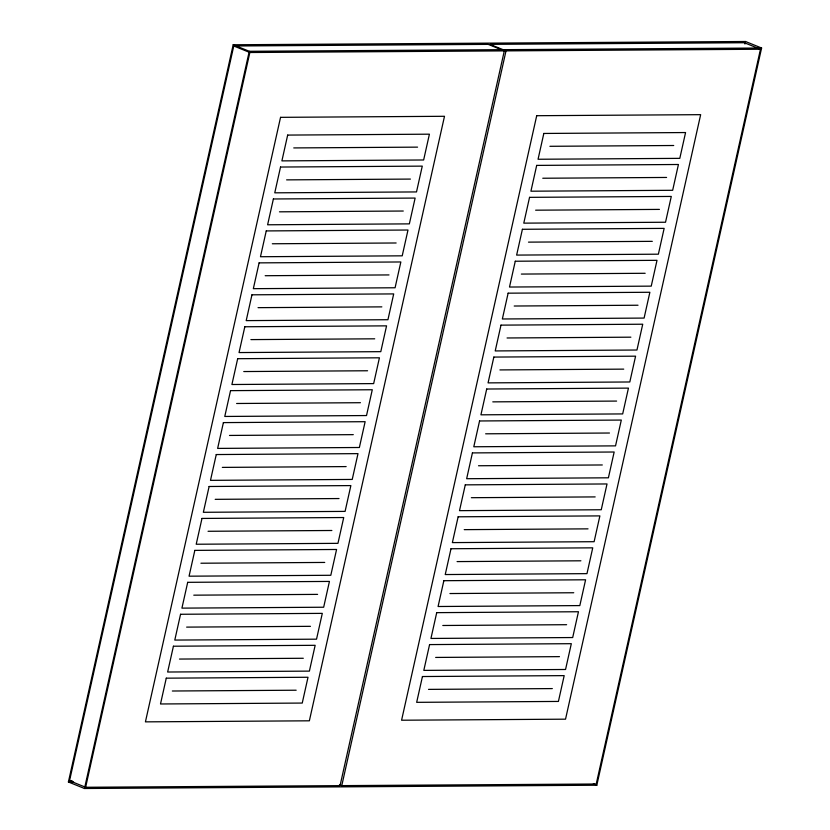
<?xml version="1.0" encoding="UTF-8"?>
<svg xmlns="http://www.w3.org/2000/svg" width="830" height="830" viewBox="0 0 830 830"><rect width="100%" height="100%" fill="white"/><g stroke="black" fill="none" stroke-linecap="round" stroke-linejoin="round"><path stroke-width="1.25" d="M68.402 781.985L233.189 44.768L745.516 41.5L761.598 48.016L596.812 785.232L84.484 788.5L68.402 781.985L73.58 781.953M69.533 780.75L233.77 45.992L488.227 44.374L504.308 50.889L340.061 785.647L85.615 787.265L69.533 780.75L72.117 780.729M84.484 788.5L249.27 51.284L761.598 48.016M85.615 787.265L249.851 52.508L504.308 50.889M341.773 785.626L506.01 50.879L760.467 49.25L596.231 784.008L341.773 785.626L339.48 784.703M744.956 44.032L745.516 41.5M293.747 147.927L417.563 147.138M549.906 146.298L673.721 145.509M286.609 179.871L410.414 179.083M542.768 178.243L666.583 177.454M279.461 211.826L403.276 211.028M535.63 210.187L659.435 209.399M272.323 243.771L396.138 242.983M528.492 242.132L652.297 241.343M265.185 275.716L389 274.927M521.344 274.076L645.159 273.288M258.047 307.66L381.852 306.872M514.206 306.021L638.021 305.233M250.899 339.605L374.714 338.816M507.068 337.976L630.873 337.177M243.761 371.55L367.576 370.761M499.919 369.921L623.735 369.132M236.623 403.494L360.438 402.706M492.781 401.865L616.597 401.077M229.485 435.439L353.29 434.65M485.643 433.81L609.459 433.021M222.336 467.394L346.151 466.595M478.505 465.755L602.31 464.966M215.198 499.338L339.014 498.55M471.357 497.699L595.172 496.911M208.06 531.283L331.865 530.495M464.219 529.644L588.034 528.855M200.922 563.228L324.727 562.439M457.081 561.588L580.896 560.8M193.774 595.172L317.589 594.384M449.943 593.543L573.748 592.745M186.636 627.117L310.451 626.328M442.795 625.488L566.61 624.7M179.498 659.062L303.303 658.273M435.657 657.433L559.472 656.644M172.35 691.006L296.165 690.218M428.519 689.377L552.324 688.589M760.467 49.25L744.386 42.735L489.939 44.353L506.01 50.879M233.189 44.768L249.27 51.284M233.77 45.992L249.851 52.508M593.357 783.831L596.812 785.232M280.55 117.341L145.426 721.861L309.362 720.814L444.496 116.293L280.55 117.341M166.27 678.172L160.501 703.975L302.245 703.062L308.013 677.259L166.27 678.172M173.418 646.217L167.65 672.02L309.393 671.117L315.161 645.315L173.418 646.217M180.556 614.273L174.788 640.075L316.531 639.173L322.299 613.37L180.556 614.273M187.694 582.328L181.926 608.131L323.669 607.228L329.437 581.425L187.694 582.328M194.832 550.383L189.064 576.186L330.807 575.283L336.575 549.481L194.832 550.383M201.981 518.439L196.212 544.241L337.955 543.339L343.724 517.536L201.981 518.439M209.119 486.494L203.35 512.297L345.093 511.394L350.862 485.592L209.119 486.494M216.257 454.55L210.488 480.352L352.231 479.439L358 453.637L216.257 454.55M223.395 422.605L217.636 448.408L359.369 447.495L365.138 421.692L223.395 422.605M230.543 390.65L224.774 416.452L366.518 415.55L372.286 389.747L230.543 390.65M237.681 358.705L231.912 384.508L373.656 383.605L379.424 357.803L237.681 358.705M244.819 326.761L239.05 352.563L380.794 351.661L386.562 325.858L244.819 326.761M251.957 294.816L246.199 320.619L387.942 319.716L393.7 293.913L251.957 294.816M259.105 262.871L253.337 288.674L395.08 287.771L400.849 261.969L259.105 262.871M266.243 230.927L260.475 256.729L402.218 255.827L407.987 230.024L266.243 230.927M273.381 198.982L267.613 224.785L409.356 223.872L415.125 198.069L273.381 198.982M280.53 167.038L274.761 192.83L416.504 191.927L422.273 166.125L280.53 167.038M287.668 135.083L281.899 160.885L423.642 159.983L429.411 134.18L287.668 135.083M536.709 115.702L401.585 720.222L565.531 719.174L700.655 114.665L536.709 115.702M422.439 676.533L416.67 702.336L558.414 701.433L564.182 675.63L422.439 676.533M429.577 644.588L423.808 670.391L565.552 669.488L571.32 643.686L429.577 644.588M436.715 612.644L430.946 638.446L572.69 637.544L578.458 611.741L436.715 612.644M443.853 580.699L438.084 606.502L579.828 605.589L585.596 579.786L443.853 580.699M451.001 548.744L445.233 574.547L586.976 573.644L592.745 547.841L451.001 548.744M458.139 516.8L452.371 542.602L594.114 541.7L599.883 515.897L458.139 516.8M465.277 484.855L459.509 510.658L601.252 509.755L607.021 483.952L465.277 484.855M472.415 452.91L466.657 478.713L608.4 477.81L614.159 452.008L472.415 452.91M479.564 420.966L473.795 446.768L615.538 445.866L621.307 420.063L479.564 420.966M486.702 389.021L480.933 414.824L622.676 413.921L628.445 388.118L486.702 389.021M493.84 357.076L488.071 382.879L629.814 381.976L635.583 356.174L493.84 357.076M500.988 325.132L495.22 350.934L636.963 350.021L642.731 324.219L500.988 325.132M508.126 293.177L502.358 318.979L644.101 318.077L649.869 292.274L508.126 293.177M515.264 261.232L509.496 287.035L651.239 286.132L657.007 260.329L515.264 261.232M522.402 229.288L516.634 255.09L658.377 254.188L664.145 228.385L522.402 229.288M529.55 197.343L523.782 223.146L665.525 222.243L671.294 196.44L529.55 197.343M536.688 165.398L530.92 191.201L672.663 190.298L678.432 164.496L536.688 165.398M543.826 133.454L538.058 159.256L679.801 158.354L685.57 132.551L543.826 133.454"/></g></svg>
